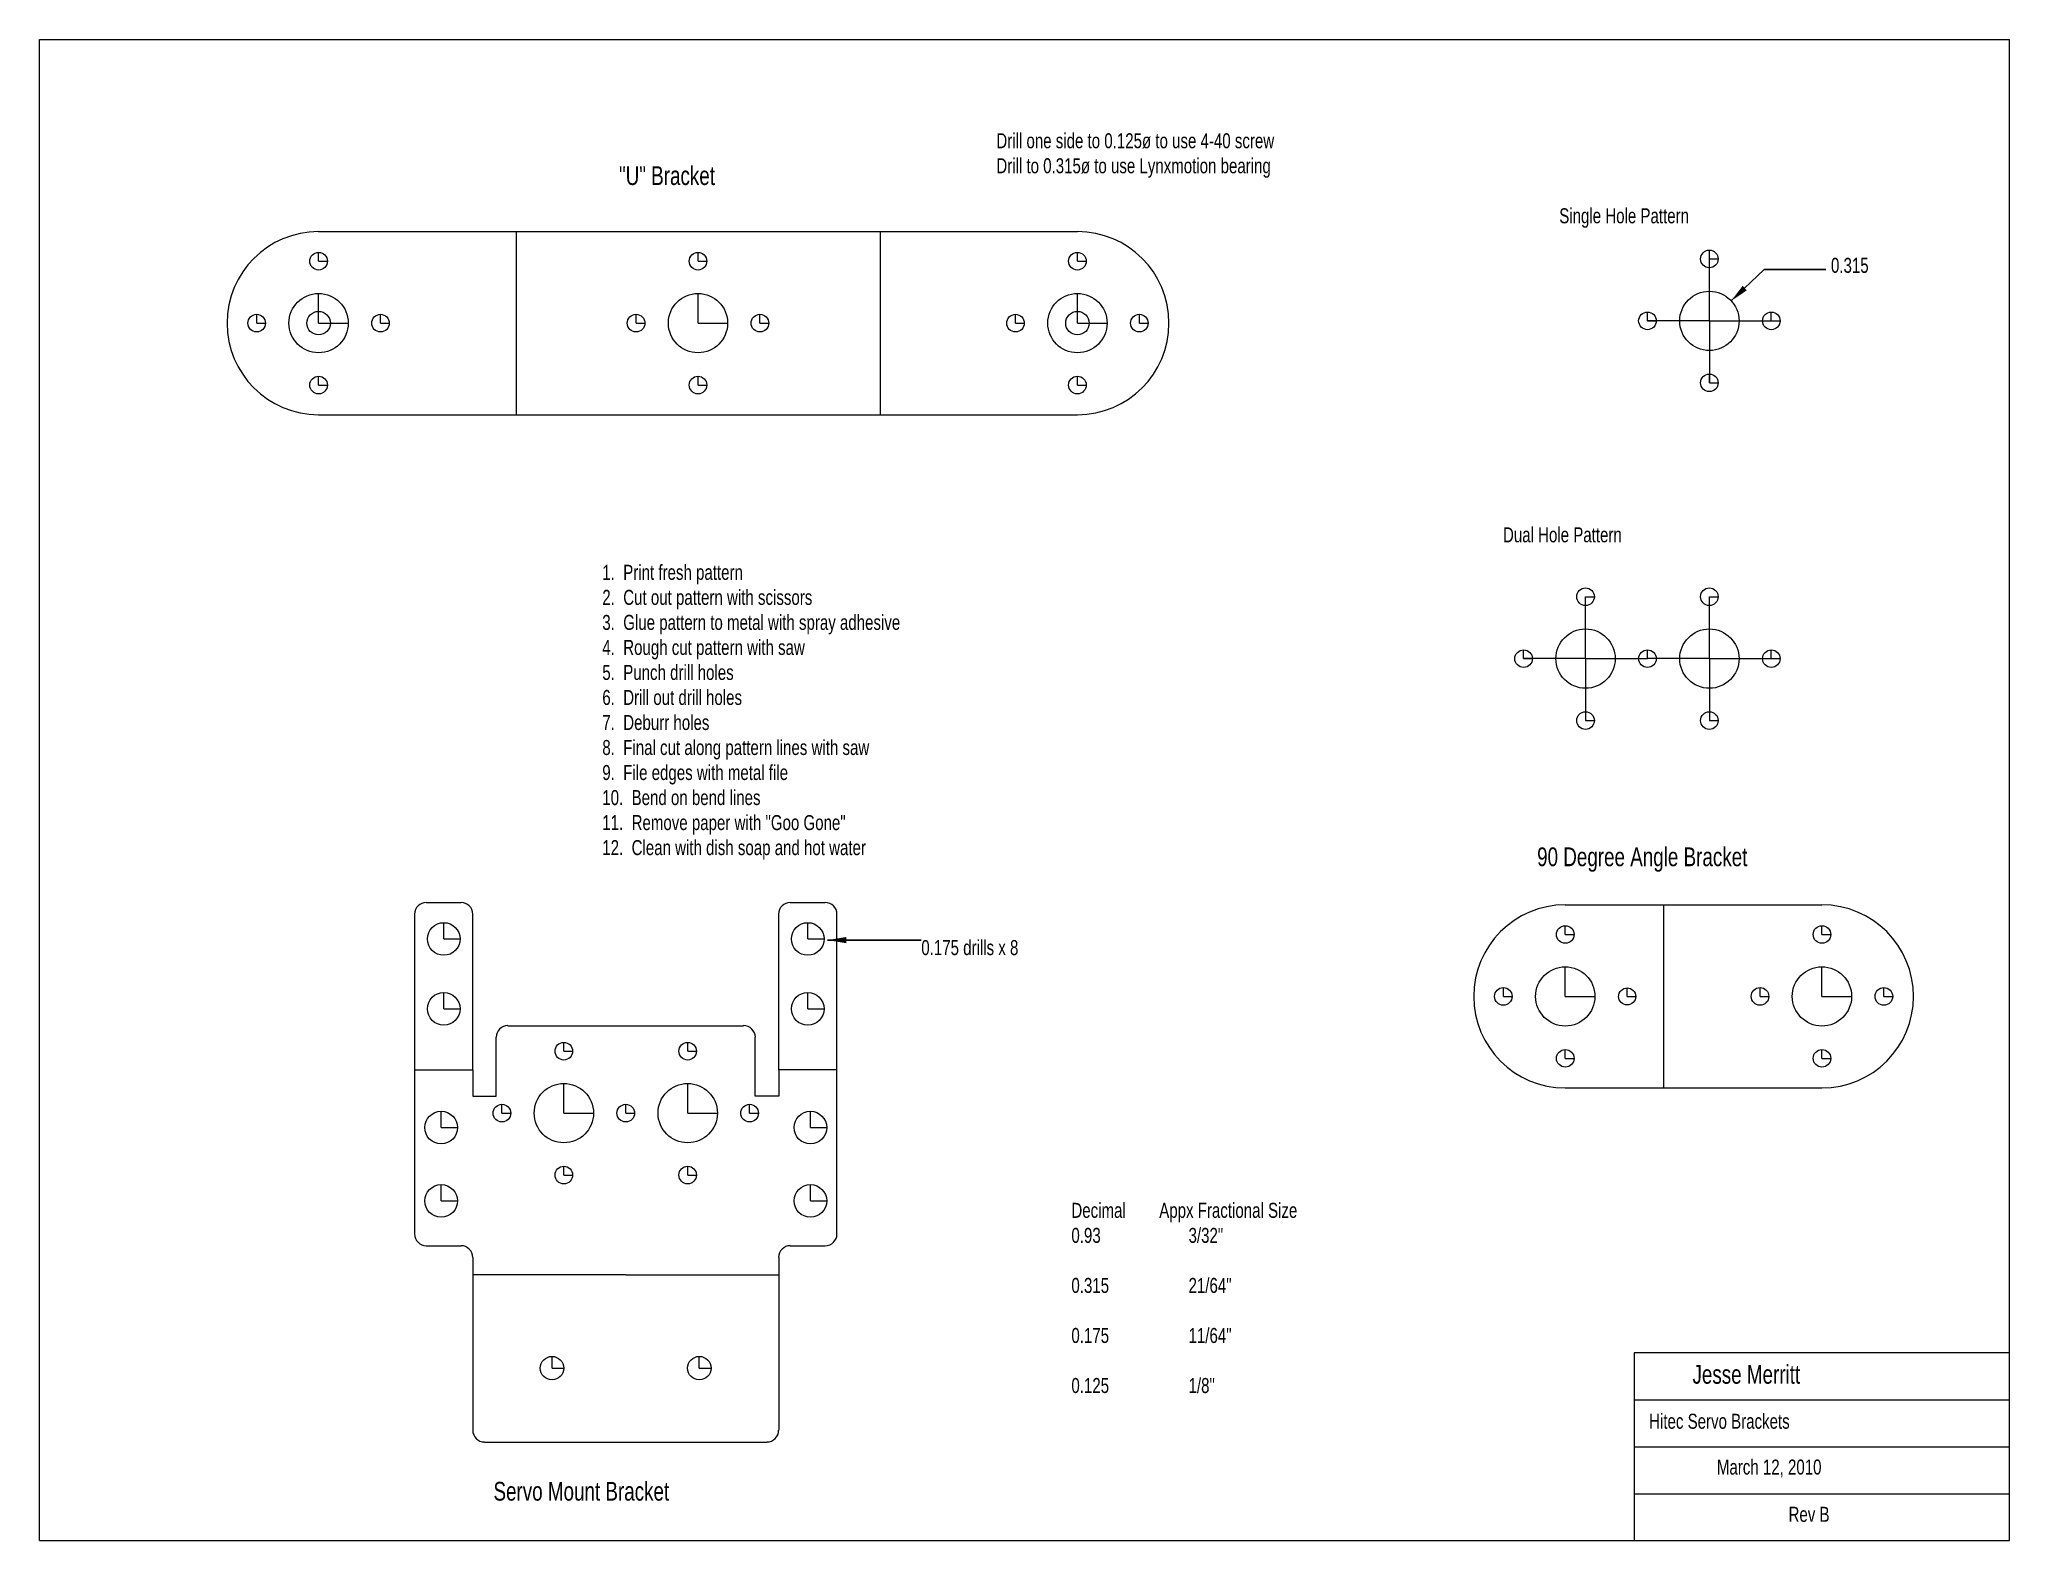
# Model space of a CAD drawing. Header units: inches. Extents: x 0 to 10.5, y 0 to 8.
import ezdxf

# ---------------------------------------------------------------- set-up
doc = ezdxf.new("R2010")
doc.units = ezdxf.units.IN
doc.layers.get('0').update_dxf_attribs({"linetype": 'CONTINUOUS', "lineweight": 0})
doc.styles.get("Standard").update_dxf_attribs({"font": 'txt', "width": 0.75})
doc.dimstyles.get("Standard").update_dxf_attribs({"dimtxt": 0.1, "dimasz": 0.1, "dimexe": 0.05, "dimexo": 0.025, "dimgap": 0.025, "dimtad": 1, "dimtxsty": 'Standard', "dimcen": 2.5, "dimadec": 0, "dimazin": 0, "dimtfac": 1, "dimtmove": 0, "dimatfit": 3, "dimfxl": 1, "dimarcsym": 0})

msp = doc.modelspace()

# ---------------------------------------------------------------- linework, layer by layer
for p, q in [((0, 0), (0, 8)), ((0, 8), (10.5, 8)), ((10.5, 0), (10.5, 8)), ((1.488, 6.976), (2.54, 6.976)), ((2.54, 6.976), (2.54, 6)), ((2.54, 6.976), (4.48, 6.976)), ((4.48, 6.976), (4.48, 6)), ((4.48, 6.976), (5.532, 6.976)), ((1.488, 6.818), (1.488, 6.863)), ((3.51, 6.818), (3.51, 6.863)), ((5.532, 6.818), (5.532, 6.863)), ((8.9, 6.83), (8.9, 6.875)), ((8.9, 6.5), (8.9, 6.83)), ((8.9, 6.83), (8.946, 6.83)), ((1.488, 6.818), (1.534, 6.818)), ((3.51, 6.818), (3.555, 6.818)), ((5.532, 6.818), (5.577, 6.818)), ((1.488, 6.488), (1.488, 6.645)), ((3.51, 6.488), (3.51, 6.645)), ((5.532, 6.488), (5.532, 6.645)), ((1.158, 6.488), (1.158, 6.533)), ((1.818, 6.488), (1.818, 6.533)), ((3.18, 6.488), (3.18, 6.533)), ((3.84, 6.488), (3.84, 6.533)), ((5.202, 6.488), (5.202, 6.533)), ((5.862, 6.488), (5.862, 6.533)), ((8.57, 6.5), (8.57, 6.545)), ((9.23, 6.5), (9.23, 6.545)), ((1.158, 6.488), (1.204, 6.488)), ((1.488, 6.488), (1.645, 6.488)), ((1.818, 6.488), (1.864, 6.488)), ((3.18, 6.488), (3.225, 6.488)), ((3.51, 6.488), (3.667, 6.488)), ((3.84, 6.488), (3.885, 6.488)), ((5.202, 6.488), (5.247, 6.488)), ((5.532, 6.488), (5.689, 6.488)), ((5.862, 6.488), (5.907, 6.488)), ((8.9, 6.5), (8.57, 6.5)), ((8.57, 6.5), (8.616, 6.5)), ((8.9, 6.5), (8.9, 6.17)), ((8.9, 6.5), (9.23, 6.5)), ((9.23, 6.5), (9.276, 6.5)), ((1.488, 6.158), (1.488, 6.203)), ((3.51, 6.158), (3.51, 6.203)), ((5.532, 6.158), (5.532, 6.203)), ((8.9, 6.17), (8.9, 6.215)), ((1.488, 6.158), (1.534, 6.158)), ((3.51, 6.158), (3.555, 6.158)), ((5.532, 6.158), (5.577, 6.158)), ((8.9, 6.17), (8.946, 6.17)), ((1.488, 6), (2.54, 6)), ((2.54, 6), (4.48, 6)), ((4.48, 6), (5.532, 6)), ((5.006, 6), (5.051, 6)), ((8.24, 4.7), (8.24, 5.03)), ((8.24, 5.03), (8.286, 5.03)), ((8.9, 4.7), (8.9, 5.03)), ((8.9, 5.03), (8.946, 5.03)), ((7.91, 4.7), (7.91, 4.745)), ((8.57, 4.7), (8.57, 4.745)), ((9.23, 4.7), (9.23, 4.745)), ((8.24, 4.7), (7.91, 4.7)), ((7.91, 4.7), (7.955, 4.7)), ((8.24, 4.7), (8.24, 4.37)), ((8.24, 4.7), (8.57, 4.7)), ((8.9, 4.7), (8.57, 4.7)), ((8.9, 4.7), (8.9, 4.37)), ((8.9, 4.7), (9.23, 4.7)), ((9.23, 4.7), (9.276, 4.7)), ((8.24, 4.37), (8.286, 4.37)), ((8.9, 4.37), (8.946, 4.37)), ((2.062, 3.4), (2.247, 3.4)), ((4.002, 3.4), (4.188, 3.4)), ((8.132, 3.388), (8.658, 3.388)), ((8.658, 2.412), (8.658, 3.388)), ((8.658, 3.388), (9.5, 3.388)), ((2, 2.509), (2, 3.338)), ((2.155, 3.206), (2.155, 3.293)), ((2.31, 2.509), (2.31, 3.338)), ((3.94, 2.509), (3.94, 3.338)), ((4.095, 3.206), (4.095, 3.293)), ((4.25, 2.509), (4.25, 3.338)), ((8.132, 3.23), (8.132, 3.276)), ((9.5, 3.23), (9.5, 3.276)), ((2.155, 3.206), (2.242, 3.206)), ((4.095, 3.206), (4.182, 3.206)), ((8.132, 3.23), (8.178, 3.23)), ((9.5, 3.23), (9.546, 3.23)), ((8.132, 2.9), (8.132, 3.058)), ((9.5, 2.9), (9.5, 3.058)), ((7.802, 2.9), (7.802, 2.945)), ((8.462, 2.9), (8.462, 2.945)), ((9.17, 2.9), (9.17, 2.945)), ((9.83, 2.9), (9.83, 2.945)), ((2.155, 2.834), (2.155, 2.921)), ((4.095, 2.834), (4.095, 2.921)), ((7.802, 2.9), (7.847, 2.9)), ((8.132, 2.9), (8.29, 2.9)), ((8.462, 2.9), (8.508, 2.9)), ((9.17, 2.9), (9.215, 2.9)), ((9.5, 2.9), (9.658, 2.9)), ((9.83, 2.9), (9.876, 2.9)), ((2.155, 2.834), (2.242, 2.834)), ((2.497, 2.744), (3.753, 2.744)), ((4.095, 2.834), (4.182, 2.834)), ((2.435, 2.368), (2.435, 2.682)), ((2.795, 2.608), (2.795, 2.654)), ((3.455, 2.608), (3.455, 2.654)), ((3.815, 2.368), (3.815, 2.682)), ((2.795, 2.608), (2.841, 2.608)), ((3.455, 2.608), (3.501, 2.608)), ((8.132, 2.57), (8.132, 2.615)), ((8.132, 2.57), (8.178, 2.57)), ((9.5, 2.57), (9.5, 2.615)), ((9.5, 2.57), (9.546, 2.57)), ((2, 2.509), (2.31, 2.509)), ((2, 1.634), (2, 2.509)), ((2.155, 2.509), (2.296, 2.509)), ((2.31, 2.509), (2.31, 2.368)), ((2.795, 2.278), (2.795, 2.436)), ((3.455, 2.278), (3.455, 2.436)), ((4.25, 2.509), (3.94, 2.509)), ((3.94, 2.509), (3.94, 2.368)), ((4.25, 1.634), (4.25, 2.509)), ((2.31, 2.368), (2.435, 2.368)), ((2.465, 2.278), (2.465, 2.324)), ((3.125, 2.278), (3.125, 2.324)), ((3.785, 2.278), (3.785, 2.324)), ((3.94, 2.368), (3.815, 2.368)), ((8.132, 2.412), (8.658, 2.412)), ((8.658, 2.412), (9.5, 2.412)), ((2.141, 2.201), (2.141, 2.288)), ((2.465, 2.278), (2.51, 2.278)), ((2.795, 2.278), (2.952, 2.278)), ((3.125, 2.278), (3.17, 2.278)), ((3.455, 2.278), (3.612, 2.278)), ((3.785, 2.278), (3.83, 2.278)), ((3.785, 2.278), (3.83, 2.278)), ((4.109, 2.201), (4.109, 2.288)), ((2, 2.04), (2, 2.181)), ((2.141, 2.201), (2.228, 2.201)), ((4.109, 2.201), (4.196, 2.201)), ((2.141, 1.81), (2.141, 1.897)), ((2.795, 1.948), (2.795, 1.994)), ((2.795, 1.948), (2.841, 1.948)), ((3.455, 1.948), (3.455, 1.994)), ((3.455, 1.948), (3.501, 1.948)), ((4.109, 1.81), (4.109, 1.897)), ((2.141, 1.81), (2.228, 1.81)), ((4.109, 1.81), (4.196, 1.81)), ((2.062, 1.571), (2.247, 1.571)), ((2.31, 1.509), (2.31, 1.416)), ((3.94, 1.509), (3.94, 1.416)), ((4.002, 1.571), (4.188, 1.571)), ((3.125, 1.416), (2.31, 1.416)), ((2.31, 1.416), (2.31, 0.588)), ((3.125, 1.416), (3.94, 1.416)), ((3.94, 1.416), (3.94, 0.588)), ((2.732, 0.919), (2.732, 0.982)), ((3.517, 0.919), (3.517, 0.982)), ((10.5, 1), (8.5, 1)), ((8.5, 1), (8.5, 0)), ((10.5, 0), (10.5, 1)), ((2.732, 0.919), (2.795, 0.919)), ((3.517, 0.919), (3.58, 0.919)), ((8.5, 0.75), (10.5, 0.75)), ((2.372, 0.525), (3.877, 0.525)), ((8.5, 0.5), (10.5, 0.5)), ((8.5, 0.25), (10.5, 0.25)), ((0, 0), (10.5, 0))]:
    msp.add_line(p, q)
for centre, radius in [((1.488, 6.818), 0.0469), ((3.51, 6.818), 0.0469), ((5.532, 6.818), 0.0469), ((8.9, 6.83), 0.0469), ((1.488, 6.488), 0.158), ((3.51, 6.488), 0.158), ((5.532, 6.488), 0.158), ((8.9, 6.5), 0.158), ((1.158, 6.488), 0.0469), ((1.488, 6.488), 0.0625), ((1.818, 6.488), 0.0469), ((3.18, 6.488), 0.0469), ((3.84, 6.488), 0.0469), ((5.202, 6.488), 0.0469), ((5.532, 6.488), 0.0625), ((5.532, 6.488), 0.0625), ((5.862, 6.488), 0.0469), ((8.57, 6.5), 0.0469), ((9.23, 6.5), 0.0469), ((1.488, 6.158), 0.0469), ((3.51, 6.158), 0.0469), ((5.532, 6.158), 0.0469), ((8.9, 6.17), 0.0469), ((8.24, 5.03), 0.0469), ((8.9, 5.03), 0.0469), ((8.24, 4.7), 0.158), ((8.9, 4.7), 0.158), ((7.91, 4.7), 0.0469), ((8.57, 4.7), 0.0469), ((9.23, 4.7), 0.0469), ((8.24, 4.37), 0.0469), ((8.9, 4.37), 0.0469), ((2.155, 3.206), 0.087), ((4.095, 3.206), 0.087), ((8.132, 3.23), 0.0469), ((9.5, 3.23), 0.0469), ((8.132, 2.9), 0.158), ((9.5, 2.9), 0.158), ((7.802, 2.9), 0.0469), ((8.462, 2.9), 0.0455), ((9.17, 2.9), 0.0469), ((9.83, 2.9), 0.0469), ((2.155, 2.834), 0.087), ((4.095, 2.834), 0.087), ((2.795, 2.608), 0.0469), ((3.455, 2.608), 0.0469), ((8.132, 2.57), 0.0469), ((9.5, 2.57), 0.0469), ((2.795, 2.278), 0.158), ((3.455, 2.278), 0.158), ((2.465, 2.278), 0.0469), ((3.125, 2.278), 0.0469), ((3.785, 2.278), 0.0469), ((2.141, 2.201), 0.087), ((4.109, 2.201), 0.087), ((2.141, 1.81), 0.087), ((2.795, 1.948), 0.0469), ((3.455, 1.948), 0.0469), ((4.109, 1.81), 0.087), ((2.732, 0.919), 0.0625), ((3.517, 0.919), 0.0625)]:
    msp.add_circle(centre, radius)
for centre, radius, start, end in [((1.488, 6.488), 0.488, 90, 270), ((5.532, 6.488), 0.488, 270, 90), ((2.062, 3.338), 0.0625, 90, 180), ((2.247, 3.338), 0.0625, 0, 90), ((4.002, 3.338), 0.0625, 90, 180), ((4.188, 3.338), 0.0625, 0, 90), ((8.132, 2.9), 0.488, 90, 270), ((9.5, 2.9), 0.488, 270, 90), ((2.497, 2.682), 0.0625, 90, 180), ((3.753, 2.682), 0.0625, 0, 90), ((2.062, 1.634), 0.0625, 180, 270), ((4.188, 1.634), 0.0625, 270, 0), ((2.247, 1.509), 0.0625, 0, 90), ((4.002, 1.509), 0.0625, 90, 180), ((2.372, 0.588), 0.0625, 180, 270), ((3.877, 0.588), 0.0625, 270, 0)]:
    msp.add_arc(centre, radius, start, end)

# ---------------------------------------------------------------- texts
at = {"width": 100, "attachment_point": 1}
for s, insert, char_height in [('Drill\\~one\\~side\\~to\\~0.125ø\\~to\\~use\\~4-40\\~screw\\PDrill\\~to\\~0.315ø\\~to\\~use\\~Lynxmotion\\~bearing', (5.1, 7.5), 0.08), ('"U"\\~Bracket', (3.089, 7.324), 0.1), ('Single\\~Hole\\~Pattern', (8.1, 7.1), 0.08), ('0.315', (9.548, 6.836), 0.08), ('Dual\\~Hole\\~Pattern', (7.8, 5.4), 0.08), ('1.\\~\\~Print\\~fresh\\~pattern\\P2.\\~\\~Cut\\~out\\~pattern\\~with\\~scissors\\P3.\\~\\~Glue\\~pattern\\~to\\~metal\\~with\\~spray\\~adhesive\\P4.\\~\\~Rough\\~cut\\~pattern\\~with\\~saw\\P5.\\~\\~Punch\\~drill\\~holes\\P6.\\~\\~Drill\\~out\\~drill\\~holes\\P7.\\~\\~Deburr\\~holes\\P8.\\~\\~Final\\~cut\\~along\\~pattern\\~lines\\~with\\~saw\\P9.\\~\\~File\\~edges\\~with\\~metal\\~file\\P10.\\~\\~Bend\\~on\\~bend\\~lines\\P11.\\~\\~Remove\\~paper\\~with\\~"Goo\\~Gone"\\P12.\\~\\~Clean\\~with\\~dish\\~soap\\~and\\~hot\\~water', (3, 5.2), 0.08), ('90\\~Degree\\~Angle\\~Bracket', (7.982, 3.694), 0.1), ('0.175\\~drills\\~x\\~8', (4.7, 3.2), 0.08), ('Decimal\\~\\~\\~\\~\\~\\~\\~\\~Appx\\~Fractional\\~Size\\P0.93\\~\\~\\~\\~\\~\\~\\~\\~\\~\\~\\~\\~\\~\\~\\~\\~\\~\\~\\~\\~\\~3/32"\\P\\P0.315\\~\\~\\~\\~\\~\\~\\~\\~\\~\\~\\~\\~\\~\\~\\~\\~\\~\\~\\~21/64"\\P\\P0.175\\~\\~\\~\\~\\~\\~\\~\\~\\~\\~\\~\\~\\~\\~\\~\\~\\~\\~\\~11/64"\\P\\P0.125\\~\\~\\~\\~\\~\\~\\~\\~\\~\\~\\~\\~\\~\\~\\~\\~\\~\\~\\~1/8"', (5.5, 1.8), 0.08), ('Jesse\\~Merritt', (8.81, 0.936), 0.1), ('Hitec\\~Servo\\~Brackets', (8.579, 0.676), 0.08), ('March\\~12,\\~2010', (8.94, 0.432), 0.08), ('Servo\\~Mount\\~Bracket', (2.42, 0.313), 0.1), ('Rev\\~B', (9.322, 0.18), 0.08)]:
    msp.add_mtext(s, dxfattribs=dict(at, insert=insert, char_height=char_height))

# ---------------------------------------------------------------- leaders
for points in [[(9.016, 6.606), (9.192, 6.773), (9.521, 6.773)], [(4.2, 3.2), (4.7, 3.2)]]:
    msp.add_leader(points, dimstyle='Standard')

doc.saveas('drawing.dxf')
